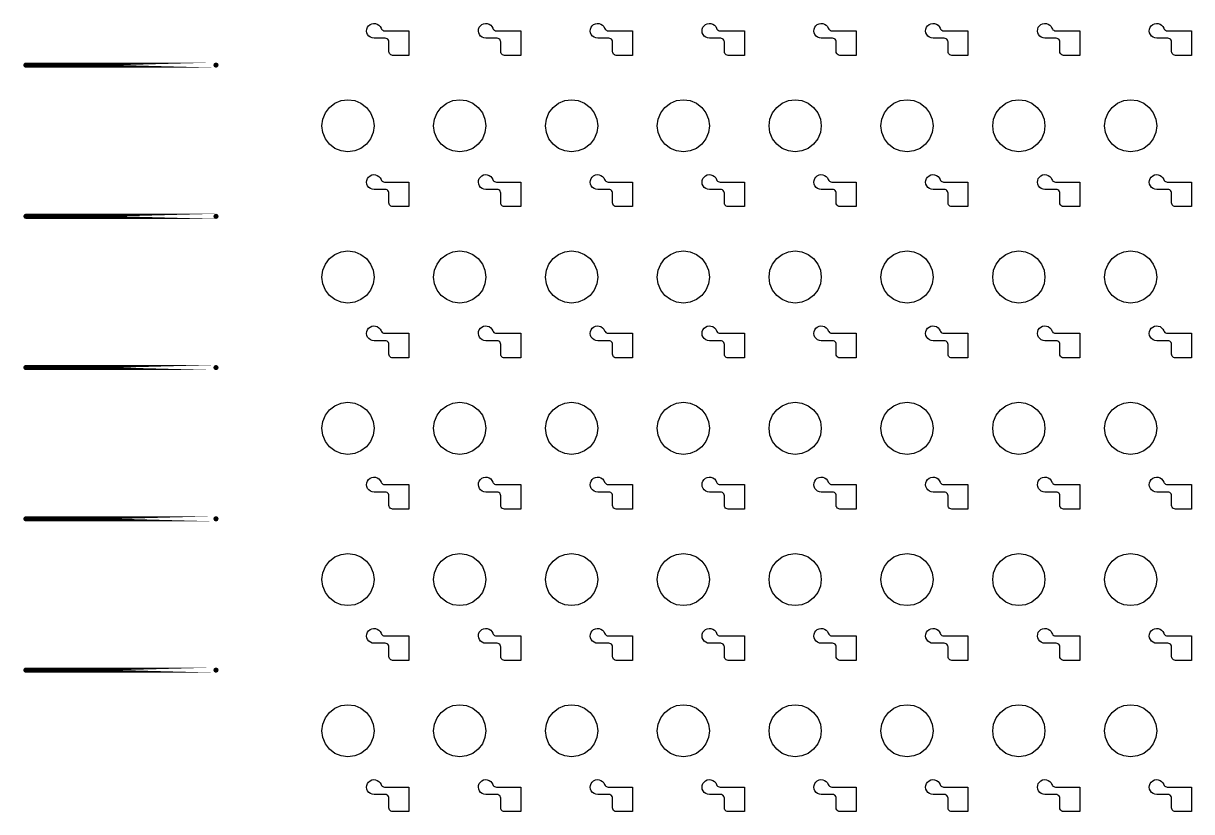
# Model space of a CAD drawing. Extents: x 11 to 212, y 11 to 212.
# Drawn here: x 46.96 to 65.4, y 73.14 to 85.59 of the extents above; entities that cross this region are included whole.
import ezdxf

# ---------------------------------------------------------------- set-up
doc = ezdxf.new("R2010")
doc.units = 0
doc.layers.get('0').update_dxf_attribs({"linetype": 'continuous'})
doc.layers.add('C3', color=7, linetype='continuous')

# ---------------------------------------------------------------- blocks, each defined once
blk = doc.blocks.new('cutlineendpoint')
at = {"const_width": 0.04}
blk.add_lwpolyline([(-0.02, 0, 1), (0.02, 0, 1)], format="xyb", close=True, dxfattribs=at)

msp = doc.modelspace()

# ---------------------------------------------------------------- linework, layer by layer
at = {"layer": 'C3'}
for points in [[(52.788, 85.082), (52.773, 85.084), (52.759, 85.09), (52.747, 85.1), (52.737, 85.112), (52.731, 85.126), (52.729, 85.141), (52.729, 85.294), (52.727, 85.309), (52.722, 85.324), (52.712, 85.336), (52.7, 85.345), (52.686, 85.351), (52.671, 85.353), (52.494, 85.353), (52.464, 85.357), (52.436, 85.368), (52.412, 85.386), (52.393, 85.41), (52.381, 85.438), (52.377, 85.467), (52.38, 85.497), (52.39, 85.526), (52.408, 85.55), (52.431, 85.57), (52.458, 85.583), (52.488, 85.588), (52.518, 85.586), (52.546, 85.576), (52.571, 85.559), (52.591, 85.537), (52.605, 85.51), (52.611, 85.497), (52.621, 85.486), (52.633, 85.478), (52.646, 85.472), (52.66, 85.471), (53.045, 85.471), (53.045, 85.082)], [(54.553, 85.082), (54.538, 85.084), (54.524, 85.09), (54.511, 85.1), (54.502, 85.112), (54.496, 85.126), (54.494, 85.141), (54.494, 85.294), (54.492, 85.309), (54.486, 85.324), (54.477, 85.336), (54.465, 85.345), (54.451, 85.351), (54.435, 85.353), (54.259, 85.353), (54.229, 85.357), (54.201, 85.368), (54.177, 85.386), (54.158, 85.41), (54.146, 85.438), (54.141, 85.467), (54.144, 85.497), (54.155, 85.526), (54.172, 85.55), (54.195, 85.57), (54.223, 85.583), (54.252, 85.588), (54.282, 85.586), (54.311, 85.576), (54.336, 85.559), (54.356, 85.537), (54.37, 85.51), (54.376, 85.497), (54.386, 85.486), (54.397, 85.478), (54.411, 85.472), (54.425, 85.471), (54.809, 85.471), (54.809, 85.082)], [(56.318, 85.082), (56.302, 85.084), (56.288, 85.09), (56.276, 85.1), (56.267, 85.112), (56.261, 85.126), (56.259, 85.141), (56.259, 85.294), (56.257, 85.309), (56.251, 85.324), (56.242, 85.336), (56.229, 85.345), (56.215, 85.351), (56.2, 85.353), (56.024, 85.353), (55.994, 85.357), (55.966, 85.368), (55.941, 85.386), (55.923, 85.41), (55.911, 85.438), (55.906, 85.467), (55.909, 85.497), (55.92, 85.526), (55.937, 85.55), (55.96, 85.57), (55.987, 85.583), (56.017, 85.588), (56.047, 85.586), (56.076, 85.576), (56.101, 85.559), (56.121, 85.537), (56.134, 85.51), (56.141, 85.497), (56.15, 85.486), (56.162, 85.478), (56.176, 85.472), (56.19, 85.471), (56.574, 85.471), (56.574, 85.082)], [(58.082, 85.082), (58.067, 85.084), (58.053, 85.09), (58.041, 85.1), (58.031, 85.112), (58.026, 85.126), (58.024, 85.141), (58.024, 85.294), (58.022, 85.309), (58.016, 85.324), (58.006, 85.336), (57.994, 85.345), (57.98, 85.351), (57.965, 85.353), (57.788, 85.353), (57.758, 85.357), (57.73, 85.368), (57.706, 85.386), (57.687, 85.41), (57.675, 85.438), (57.671, 85.467), (57.674, 85.497), (57.684, 85.526), (57.702, 85.55), (57.725, 85.57), (57.752, 85.583), (57.782, 85.588), (57.812, 85.586), (57.84, 85.576), (57.866, 85.559), (57.886, 85.537), (57.899, 85.51), (57.906, 85.497), (57.915, 85.486), (57.927, 85.478), (57.94, 85.472), (57.955, 85.471), (58.339, 85.471), (58.339, 85.082)], [(59.847, 85.082), (59.832, 85.084), (59.818, 85.09), (59.805, 85.1), (59.796, 85.112), (59.79, 85.126), (59.788, 85.141), (59.788, 85.294), (59.786, 85.309), (59.78, 85.324), (59.771, 85.336), (59.759, 85.345), (59.745, 85.351), (59.729, 85.353), (59.553, 85.353), (59.523, 85.357), (59.495, 85.368), (59.471, 85.386), (59.452, 85.41), (59.44, 85.438), (59.435, 85.467), (59.438, 85.497), (59.449, 85.526), (59.466, 85.55), (59.49, 85.57), (59.517, 85.583), (59.546, 85.588), (59.577, 85.586), (59.605, 85.576), (59.63, 85.559), (59.65, 85.537), (59.664, 85.51), (59.67, 85.497), (59.68, 85.486), (59.692, 85.478), (59.705, 85.472), (59.719, 85.471), (60.104, 85.471), (60.104, 85.082)], [(61.612, 85.082), (61.597, 85.084), (61.582, 85.09), (61.57, 85.1), (61.561, 85.112), (61.555, 85.126), (61.553, 85.141), (61.553, 85.294), (61.551, 85.309), (61.545, 85.324), (61.536, 85.336), (61.524, 85.345), (61.509, 85.351), (61.494, 85.353), (61.318, 85.353), (61.288, 85.357), (61.26, 85.368), (61.236, 85.386), (61.217, 85.41), (61.205, 85.438), (61.2, 85.467), (61.203, 85.497), (61.214, 85.526), (61.231, 85.55), (61.254, 85.57), (61.282, 85.583), (61.311, 85.588), (61.341, 85.586), (61.37, 85.576), (61.395, 85.559), (61.415, 85.537), (61.429, 85.51), (61.435, 85.497), (61.444, 85.486), (61.456, 85.478), (61.47, 85.472), (61.484, 85.471), (61.868, 85.471), (61.868, 85.082)], [(63.376, 85.082), (63.361, 85.084), (63.347, 85.09), (63.335, 85.1), (63.326, 85.112), (63.32, 85.126), (63.318, 85.141), (63.318, 85.294), (63.316, 85.309), (63.31, 85.324), (63.3, 85.336), (63.288, 85.345), (63.274, 85.351), (63.259, 85.353), (63.082, 85.353), (63.052, 85.357), (63.024, 85.368), (63, 85.386), (62.982, 85.41), (62.969, 85.438), (62.965, 85.467), (62.968, 85.497), (62.978, 85.526), (62.996, 85.55), (63.019, 85.57), (63.046, 85.583), (63.076, 85.588), (63.106, 85.586), (63.135, 85.576), (63.16, 85.559), (63.18, 85.537), (63.193, 85.51), (63.2, 85.497), (63.209, 85.486), (63.221, 85.478), (63.234, 85.472), (63.249, 85.471), (63.633, 85.471), (63.633, 85.082)], [(65.141, 85.082), (65.126, 85.084), (65.112, 85.09), (65.1, 85.1), (65.09, 85.112), (65.084, 85.126), (65.082, 85.141), (65.082, 85.294), (65.08, 85.309), (65.074, 85.324), (65.065, 85.336), (65.053, 85.345), (65.039, 85.351), (65.024, 85.353), (64.847, 85.353), (64.817, 85.357), (64.789, 85.368), (64.765, 85.386), (64.746, 85.41), (64.734, 85.438), (64.729, 85.467), (64.733, 85.497), (64.743, 85.526), (64.761, 85.55), (64.784, 85.57), (64.811, 85.583), (64.841, 85.588), (64.871, 85.586), (64.899, 85.576), (64.924, 85.559), (64.944, 85.537), (64.958, 85.51), (64.964, 85.497), (64.974, 85.486), (64.986, 85.478), (64.999, 85.472), (65.013, 85.471), (65.398, 85.471), (65.398, 85.082)], [(52.494, 83.971), (52.48, 83.864), (52.439, 83.765), (52.374, 83.679), (52.288, 83.614), (52.189, 83.573), (52.082, 83.559), (51.976, 83.573), (51.876, 83.614), (51.791, 83.679), (51.726, 83.765), (51.685, 83.864), (51.671, 83.971), (51.685, 84.077), (51.726, 84.176), (51.791, 84.262), (51.876, 84.327), (51.976, 84.368), (52.082, 84.382), (52.189, 84.368), (52.288, 84.327), (52.374, 84.262), (52.439, 84.176), (52.48, 84.077)], [(54.259, 83.971), (54.245, 83.864), (54.204, 83.765), (54.138, 83.679), (54.053, 83.614), (53.954, 83.573), (53.847, 83.559), (53.74, 83.573), (53.641, 83.614), (53.556, 83.679), (53.49, 83.765), (53.449, 83.864), (53.435, 83.971), (53.449, 84.077), (53.49, 84.176), (53.556, 84.262), (53.641, 84.327), (53.74, 84.368), (53.847, 84.382), (53.954, 84.368), (54.053, 84.327), (54.138, 84.262), (54.204, 84.176), (54.245, 84.077)], [(56.024, 83.971), (56.009, 83.864), (55.968, 83.765), (55.903, 83.679), (55.818, 83.614), (55.718, 83.573), (55.612, 83.559), (55.505, 83.573), (55.406, 83.614), (55.321, 83.679), (55.255, 83.765), (55.214, 83.864), (55.2, 83.971), (55.214, 84.077), (55.255, 84.176), (55.321, 84.262), (55.406, 84.327), (55.505, 84.368), (55.612, 84.382), (55.718, 84.368), (55.818, 84.327), (55.903, 84.262), (55.968, 84.176), (56.009, 84.077)], [(57.788, 83.971), (57.774, 83.864), (57.733, 83.765), (57.668, 83.679), (57.582, 83.614), (57.483, 83.573), (57.376, 83.559), (57.27, 83.573), (57.171, 83.614), (57.085, 83.679), (57.02, 83.765), (56.979, 83.864), (56.965, 83.971), (56.979, 84.077), (57.02, 84.176), (57.085, 84.262), (57.171, 84.327), (57.27, 84.368), (57.376, 84.382), (57.483, 84.368), (57.582, 84.327), (57.668, 84.262), (57.733, 84.176), (57.774, 84.077)], [(59.553, 83.971), (59.539, 83.864), (59.498, 83.765), (59.432, 83.679), (59.347, 83.614), (59.248, 83.573), (59.141, 83.559), (59.035, 83.573), (58.935, 83.614), (58.85, 83.679), (58.785, 83.765), (58.743, 83.864), (58.729, 83.971), (58.743, 84.077), (58.785, 84.176), (58.85, 84.262), (58.935, 84.327), (59.035, 84.368), (59.141, 84.382), (59.248, 84.368), (59.347, 84.327), (59.432, 84.262), (59.498, 84.176), (59.539, 84.077)], [(61.318, 83.971), (61.304, 83.864), (61.262, 83.765), (61.197, 83.679), (61.112, 83.614), (61.012, 83.573), (60.906, 83.559), (60.799, 83.573), (60.7, 83.614), (60.615, 83.679), (60.549, 83.765), (60.508, 83.864), (60.494, 83.971), (60.508, 84.077), (60.549, 84.176), (60.615, 84.262), (60.7, 84.327), (60.799, 84.368), (60.906, 84.382), (61.012, 84.368), (61.112, 84.327), (61.197, 84.262), (61.262, 84.176), (61.304, 84.077)], [(63.082, 83.971), (63.068, 83.864), (63.027, 83.765), (62.962, 83.679), (62.876, 83.614), (62.777, 83.573), (62.671, 83.559), (62.564, 83.573), (62.465, 83.614), (62.379, 83.679), (62.314, 83.765), (62.273, 83.864), (62.259, 83.971), (62.273, 84.077), (62.314, 84.176), (62.379, 84.262), (62.465, 84.327), (62.564, 84.368), (62.671, 84.382), (62.777, 84.368), (62.876, 84.327), (62.962, 84.262), (63.027, 84.176), (63.068, 84.077)], [(64.847, 83.971), (64.833, 83.864), (64.792, 83.765), (64.726, 83.679), (64.641, 83.614), (64.542, 83.573), (64.435, 83.559), (64.329, 83.573), (64.229, 83.614), (64.144, 83.679), (64.079, 83.765), (64.038, 83.864), (64.024, 83.971), (64.038, 84.077), (64.079, 84.176), (64.144, 84.262), (64.229, 84.327), (64.329, 84.368), (64.435, 84.382), (64.542, 84.368), (64.641, 84.327), (64.726, 84.262), (64.792, 84.176), (64.833, 84.077)], [(52.788, 82.694), (52.773, 82.696), (52.759, 82.702), (52.747, 82.711), (52.737, 82.724), (52.731, 82.738), (52.729, 82.753), (52.729, 82.906), (52.727, 82.921), (52.722, 82.935), (52.712, 82.947), (52.7, 82.957), (52.686, 82.963), (52.671, 82.965), (52.494, 82.965), (52.464, 82.969), (52.436, 82.98), (52.412, 82.998), (52.393, 83.022), (52.381, 83.049), (52.377, 83.079), (52.38, 83.109), (52.39, 83.137), (52.408, 83.162), (52.431, 83.181), (52.458, 83.194), (52.488, 83.2), (52.518, 83.198), (52.546, 83.188), (52.571, 83.171), (52.591, 83.148), (52.605, 83.122), (52.611, 83.109), (52.621, 83.098), (52.633, 83.089), (52.646, 83.084), (52.66, 83.082), (53.045, 83.082), (53.045, 82.694)], [(54.553, 82.694), (54.538, 82.696), (54.524, 82.702), (54.511, 82.711), (54.502, 82.724), (54.496, 82.738), (54.494, 82.753), (54.494, 82.906), (54.492, 82.921), (54.486, 82.935), (54.477, 82.947), (54.465, 82.957), (54.451, 82.963), (54.435, 82.965), (54.259, 82.965), (54.229, 82.969), (54.201, 82.98), (54.177, 82.998), (54.158, 83.022), (54.146, 83.049), (54.141, 83.079), (54.144, 83.109), (54.155, 83.137), (54.172, 83.162), (54.195, 83.181), (54.223, 83.194), (54.252, 83.2), (54.282, 83.198), (54.311, 83.188), (54.336, 83.171), (54.356, 83.148), (54.37, 83.122), (54.376, 83.109), (54.386, 83.098), (54.397, 83.089), (54.411, 83.084), (54.425, 83.082), (54.809, 83.082), (54.809, 82.694)], [(56.318, 82.694), (56.302, 82.696), (56.288, 82.702), (56.276, 82.711), (56.267, 82.724), (56.261, 82.738), (56.259, 82.753), (56.259, 82.906), (56.257, 82.921), (56.251, 82.935), (56.242, 82.947), (56.229, 82.957), (56.215, 82.963), (56.2, 82.965), (56.024, 82.965), (55.994, 82.969), (55.966, 82.98), (55.941, 82.998), (55.923, 83.022), (55.911, 83.049), (55.906, 83.079), (55.909, 83.109), (55.92, 83.137), (55.937, 83.162), (55.96, 83.181), (55.987, 83.194), (56.017, 83.2), (56.047, 83.198), (56.076, 83.188), (56.101, 83.171), (56.121, 83.148), (56.134, 83.122), (56.141, 83.109), (56.15, 83.098), (56.162, 83.089), (56.176, 83.084), (56.19, 83.082), (56.574, 83.082), (56.574, 82.694)], [(58.082, 82.694), (58.067, 82.696), (58.053, 82.702), (58.041, 82.711), (58.031, 82.724), (58.026, 82.738), (58.024, 82.753), (58.024, 82.906), (58.022, 82.921), (58.016, 82.935), (58.006, 82.947), (57.994, 82.957), (57.98, 82.963), (57.965, 82.965), (57.788, 82.965), (57.758, 82.969), (57.73, 82.98), (57.706, 82.998), (57.687, 83.022), (57.675, 83.049), (57.671, 83.079), (57.674, 83.109), (57.684, 83.137), (57.702, 83.162), (57.725, 83.181), (57.752, 83.194), (57.782, 83.2), (57.812, 83.198), (57.84, 83.188), (57.866, 83.171), (57.886, 83.148), (57.899, 83.122), (57.906, 83.109), (57.915, 83.098), (57.927, 83.089), (57.94, 83.084), (57.955, 83.082), (58.339, 83.082), (58.339, 82.694)], [(59.847, 82.694), (59.832, 82.696), (59.818, 82.702), (59.805, 82.711), (59.796, 82.724), (59.79, 82.738), (59.788, 82.753), (59.788, 82.906), (59.786, 82.921), (59.78, 82.935), (59.771, 82.947), (59.759, 82.957), (59.745, 82.963), (59.729, 82.965), (59.553, 82.965), (59.523, 82.969), (59.495, 82.98), (59.471, 82.998), (59.452, 83.022), (59.44, 83.049), (59.435, 83.079), (59.438, 83.109), (59.449, 83.137), (59.466, 83.162), (59.49, 83.181), (59.517, 83.194), (59.546, 83.2), (59.577, 83.198), (59.605, 83.188), (59.63, 83.171), (59.65, 83.148), (59.664, 83.122), (59.67, 83.109), (59.68, 83.098), (59.692, 83.089), (59.705, 83.084), (59.719, 83.082), (60.104, 83.082), (60.104, 82.694)], [(61.612, 82.694), (61.597, 82.696), (61.582, 82.702), (61.57, 82.711), (61.561, 82.724), (61.555, 82.738), (61.553, 82.753), (61.553, 82.906), (61.551, 82.921), (61.545, 82.935), (61.536, 82.947), (61.524, 82.957), (61.509, 82.963), (61.494, 82.965), (61.318, 82.965), (61.288, 82.969), (61.26, 82.98), (61.236, 82.998), (61.217, 83.022), (61.205, 83.049), (61.2, 83.079), (61.203, 83.109), (61.214, 83.137), (61.231, 83.162), (61.254, 83.181), (61.282, 83.194), (61.311, 83.2), (61.341, 83.198), (61.37, 83.188), (61.395, 83.171), (61.415, 83.148), (61.429, 83.122), (61.435, 83.109), (61.444, 83.098), (61.456, 83.089), (61.47, 83.084), (61.484, 83.082), (61.868, 83.082), (61.868, 82.694)], [(63.376, 82.694), (63.361, 82.696), (63.347, 82.702), (63.335, 82.711), (63.326, 82.724), (63.32, 82.738), (63.318, 82.753), (63.318, 82.906), (63.316, 82.921), (63.31, 82.935), (63.3, 82.947), (63.288, 82.957), (63.274, 82.963), (63.259, 82.965), (63.082, 82.965), (63.052, 82.969), (63.024, 82.98), (63, 82.998), (62.982, 83.022), (62.969, 83.049), (62.965, 83.079), (62.968, 83.109), (62.978, 83.137), (62.996, 83.162), (63.019, 83.181), (63.046, 83.194), (63.076, 83.2), (63.106, 83.198), (63.135, 83.188), (63.16, 83.171), (63.18, 83.148), (63.193, 83.122), (63.2, 83.109), (63.209, 83.098), (63.221, 83.089), (63.234, 83.084), (63.249, 83.082), (63.633, 83.082), (63.633, 82.694)], [(65.141, 82.694), (65.126, 82.696), (65.112, 82.702), (65.1, 82.711), (65.09, 82.724), (65.084, 82.738), (65.082, 82.753), (65.082, 82.906), (65.08, 82.921), (65.074, 82.935), (65.065, 82.947), (65.053, 82.957), (65.039, 82.963), (65.024, 82.965), (64.847, 82.965), (64.817, 82.969), (64.789, 82.98), (64.765, 82.998), (64.746, 83.022), (64.734, 83.049), (64.729, 83.079), (64.733, 83.109), (64.743, 83.137), (64.761, 83.162), (64.784, 83.181), (64.811, 83.194), (64.841, 83.2), (64.871, 83.198), (64.899, 83.188), (64.924, 83.171), (64.944, 83.148), (64.958, 83.122), (64.964, 83.109), (64.974, 83.098), (64.986, 83.089), (64.999, 83.084), (65.013, 83.082), (65.398, 83.082), (65.398, 82.694)], [(52.494, 81.582), (52.48, 81.476), (52.439, 81.376), (52.374, 81.291), (52.288, 81.226), (52.189, 81.185), (52.082, 81.171), (51.976, 81.185), (51.876, 81.226), (51.791, 81.291), (51.726, 81.376), (51.685, 81.476), (51.671, 81.582), (51.685, 81.689), (51.726, 81.788), (51.791, 81.874), (51.876, 81.939), (51.976, 81.98), (52.082, 81.994), (52.189, 81.98), (52.288, 81.939), (52.374, 81.874), (52.439, 81.788), (52.48, 81.689)], [(54.259, 81.582), (54.245, 81.476), (54.204, 81.376), (54.138, 81.291), (54.053, 81.226), (53.954, 81.185), (53.847, 81.171), (53.74, 81.185), (53.641, 81.226), (53.556, 81.291), (53.49, 81.376), (53.449, 81.476), (53.435, 81.582), (53.449, 81.689), (53.49, 81.788), (53.556, 81.874), (53.641, 81.939), (53.74, 81.98), (53.847, 81.994), (53.954, 81.98), (54.053, 81.939), (54.138, 81.874), (54.204, 81.788), (54.245, 81.689)], [(56.024, 81.582), (56.009, 81.476), (55.968, 81.376), (55.903, 81.291), (55.818, 81.226), (55.718, 81.185), (55.612, 81.171), (55.505, 81.185), (55.406, 81.226), (55.321, 81.291), (55.255, 81.376), (55.214, 81.476), (55.2, 81.582), (55.214, 81.689), (55.255, 81.788), (55.321, 81.874), (55.406, 81.939), (55.505, 81.98), (55.612, 81.994), (55.718, 81.98), (55.818, 81.939), (55.903, 81.874), (55.968, 81.788), (56.009, 81.689)], [(57.788, 81.582), (57.774, 81.476), (57.733, 81.376), (57.668, 81.291), (57.582, 81.226), (57.483, 81.185), (57.376, 81.171), (57.27, 81.185), (57.171, 81.226), (57.085, 81.291), (57.02, 81.376), (56.979, 81.476), (56.965, 81.582), (56.979, 81.689), (57.02, 81.788), (57.085, 81.874), (57.171, 81.939), (57.27, 81.98), (57.376, 81.994), (57.483, 81.98), (57.582, 81.939), (57.668, 81.874), (57.733, 81.788), (57.774, 81.689)], [(59.553, 81.582), (59.539, 81.476), (59.498, 81.376), (59.432, 81.291), (59.347, 81.226), (59.248, 81.185), (59.141, 81.171), (59.035, 81.185), (58.935, 81.226), (58.85, 81.291), (58.785, 81.376), (58.743, 81.476), (58.729, 81.582), (58.743, 81.689), (58.785, 81.788), (58.85, 81.874), (58.935, 81.939), (59.035, 81.98), (59.141, 81.994), (59.248, 81.98), (59.347, 81.939), (59.432, 81.874), (59.498, 81.788), (59.539, 81.689)], [(61.318, 81.582), (61.304, 81.476), (61.262, 81.376), (61.197, 81.291), (61.112, 81.226), (61.012, 81.185), (60.906, 81.171), (60.799, 81.185), (60.7, 81.226), (60.615, 81.291), (60.549, 81.376), (60.508, 81.476), (60.494, 81.582), (60.508, 81.689), (60.549, 81.788), (60.615, 81.874), (60.7, 81.939), (60.799, 81.98), (60.906, 81.994), (61.012, 81.98), (61.112, 81.939), (61.197, 81.874), (61.262, 81.788), (61.304, 81.689)], [(63.082, 81.582), (63.068, 81.476), (63.027, 81.376), (62.962, 81.291), (62.876, 81.226), (62.777, 81.185), (62.671, 81.171), (62.564, 81.185), (62.465, 81.226), (62.379, 81.291), (62.314, 81.376), (62.273, 81.476), (62.259, 81.582), (62.273, 81.689), (62.314, 81.788), (62.379, 81.874), (62.465, 81.939), (62.564, 81.98), (62.671, 81.994), (62.777, 81.98), (62.876, 81.939), (62.962, 81.874), (63.027, 81.788), (63.068, 81.689)], [(64.847, 81.582), (64.833, 81.476), (64.792, 81.376), (64.726, 81.291), (64.641, 81.226), (64.542, 81.185), (64.435, 81.171), (64.329, 81.185), (64.229, 81.226), (64.144, 81.291), (64.079, 81.376), (64.038, 81.476), (64.024, 81.582), (64.038, 81.689), (64.079, 81.788), (64.144, 81.874), (64.229, 81.939), (64.329, 81.98), (64.435, 81.994), (64.542, 81.98), (64.641, 81.939), (64.726, 81.874), (64.792, 81.788), (64.833, 81.689)], [(52.788, 80.306), (52.773, 80.308), (52.759, 80.314), (52.747, 80.323), (52.737, 80.335), (52.731, 80.349), (52.729, 80.365), (52.729, 80.518), (52.727, 80.533), (52.722, 80.547), (52.712, 80.559), (52.7, 80.569), (52.686, 80.574), (52.671, 80.576), (52.494, 80.576), (52.464, 80.58), (52.436, 80.592), (52.412, 80.61), (52.393, 80.633), (52.381, 80.661), (52.377, 80.691), (52.38, 80.721), (52.39, 80.749), (52.408, 80.774), (52.431, 80.793), (52.458, 80.806), (52.488, 80.812), (52.518, 80.809), (52.546, 80.8), (52.571, 80.783), (52.591, 80.76), (52.605, 80.733), (52.611, 80.72), (52.621, 80.709), (52.633, 80.701), (52.646, 80.696), (52.66, 80.694), (53.045, 80.694), (53.045, 80.306)], [(54.553, 80.306), (54.538, 80.308), (54.524, 80.314), (54.511, 80.323), (54.502, 80.335), (54.496, 80.349), (54.494, 80.365), (54.494, 80.518), (54.492, 80.533), (54.486, 80.547), (54.477, 80.559), (54.465, 80.569), (54.451, 80.574), (54.435, 80.576), (54.259, 80.576), (54.229, 80.58), (54.201, 80.592), (54.177, 80.61), (54.158, 80.633), (54.146, 80.661), (54.141, 80.691), (54.144, 80.721), (54.155, 80.749), (54.172, 80.774), (54.195, 80.793), (54.223, 80.806), (54.252, 80.812), (54.282, 80.809), (54.311, 80.8), (54.336, 80.783), (54.356, 80.76), (54.37, 80.733), (54.376, 80.72), (54.386, 80.709), (54.397, 80.701), (54.411, 80.696), (54.425, 80.694), (54.809, 80.694), (54.809, 80.306)], [(56.318, 80.306), (56.302, 80.308), (56.288, 80.314), (56.276, 80.323), (56.267, 80.335), (56.261, 80.349), (56.259, 80.365), (56.259, 80.518), (56.257, 80.533), (56.251, 80.547), (56.242, 80.559), (56.229, 80.569), (56.215, 80.574), (56.2, 80.576), (56.024, 80.576), (55.994, 80.58), (55.966, 80.592), (55.941, 80.61), (55.923, 80.633), (55.911, 80.661), (55.906, 80.691), (55.909, 80.721), (55.92, 80.749), (55.937, 80.774), (55.96, 80.793), (55.987, 80.806), (56.017, 80.812), (56.047, 80.809), (56.076, 80.8), (56.101, 80.783), (56.121, 80.76), (56.134, 80.733), (56.141, 80.72), (56.15, 80.709), (56.162, 80.701), (56.176, 80.696), (56.19, 80.694), (56.574, 80.694), (56.574, 80.306)], [(58.082, 80.306), (58.067, 80.308), (58.053, 80.314), (58.041, 80.323), (58.031, 80.335), (58.026, 80.349), (58.024, 80.365), (58.024, 80.518), (58.022, 80.533), (58.016, 80.547), (58.006, 80.559), (57.994, 80.569), (57.98, 80.574), (57.965, 80.576), (57.788, 80.576), (57.758, 80.58), (57.73, 80.592), (57.706, 80.61), (57.687, 80.633), (57.675, 80.661), (57.671, 80.691), (57.674, 80.721), (57.684, 80.749), (57.702, 80.774), (57.725, 80.793), (57.752, 80.806), (57.782, 80.812), (57.812, 80.809), (57.84, 80.8), (57.866, 80.783), (57.886, 80.76), (57.899, 80.733), (57.906, 80.72), (57.915, 80.709), (57.927, 80.701), (57.94, 80.696), (57.955, 80.694), (58.339, 80.694), (58.339, 80.306)], [(59.847, 80.306), (59.832, 80.308), (59.818, 80.314), (59.805, 80.323), (59.796, 80.335), (59.79, 80.349), (59.788, 80.365), (59.788, 80.518), (59.786, 80.533), (59.78, 80.547), (59.771, 80.559), (59.759, 80.569), (59.745, 80.574), (59.729, 80.576), (59.553, 80.576), (59.523, 80.58), (59.495, 80.592), (59.471, 80.61), (59.452, 80.633), (59.44, 80.661), (59.435, 80.691), (59.438, 80.721), (59.449, 80.749), (59.466, 80.774), (59.49, 80.793), (59.517, 80.806), (59.546, 80.812), (59.577, 80.809), (59.605, 80.8), (59.63, 80.783), (59.65, 80.76), (59.664, 80.733), (59.67, 80.72), (59.68, 80.709), (59.692, 80.701), (59.705, 80.696), (59.719, 80.694), (60.104, 80.694), (60.104, 80.306)], [(61.612, 80.306), (61.597, 80.308), (61.582, 80.314), (61.57, 80.323), (61.561, 80.335), (61.555, 80.349), (61.553, 80.365), (61.553, 80.518), (61.551, 80.533), (61.545, 80.547), (61.536, 80.559), (61.524, 80.569), (61.509, 80.574), (61.494, 80.576), (61.318, 80.576), (61.288, 80.58), (61.26, 80.592), (61.236, 80.61), (61.217, 80.633), (61.205, 80.661), (61.2, 80.691), (61.203, 80.721), (61.214, 80.749), (61.231, 80.774), (61.254, 80.793), (61.282, 80.806), (61.311, 80.812), (61.341, 80.809), (61.37, 80.8), (61.395, 80.783), (61.415, 80.76), (61.429, 80.733), (61.435, 80.72), (61.444, 80.709), (61.456, 80.701), (61.47, 80.696), (61.484, 80.694), (61.868, 80.694), (61.868, 80.306)], [(63.376, 80.306), (63.361, 80.308), (63.347, 80.314), (63.335, 80.323), (63.326, 80.335), (63.32, 80.349), (63.318, 80.365), (63.318, 80.518), (63.316, 80.533), (63.31, 80.547), (63.3, 80.559), (63.288, 80.569), (63.274, 80.574), (63.259, 80.576), (63.082, 80.576), (63.052, 80.58), (63.024, 80.592), (63, 80.61), (62.982, 80.633), (62.969, 80.661), (62.965, 80.691), (62.968, 80.721), (62.978, 80.749), (62.996, 80.774), (63.019, 80.793), (63.046, 80.806), (63.076, 80.812), (63.106, 80.809), (63.135, 80.8), (63.16, 80.783), (63.18, 80.76), (63.193, 80.733), (63.2, 80.72), (63.209, 80.709), (63.221, 80.701), (63.234, 80.696), (63.249, 80.694), (63.633, 80.694), (63.633, 80.306)], [(65.141, 80.306), (65.126, 80.308), (65.112, 80.314), (65.1, 80.323), (65.09, 80.335), (65.084, 80.349), (65.082, 80.365), (65.082, 80.518), (65.08, 80.533), (65.074, 80.547), (65.065, 80.559), (65.053, 80.569), (65.039, 80.574), (65.024, 80.576), (64.847, 80.576), (64.817, 80.58), (64.789, 80.592), (64.765, 80.61), (64.746, 80.633), (64.734, 80.661), (64.729, 80.691), (64.733, 80.721), (64.743, 80.749), (64.761, 80.774), (64.784, 80.793), (64.811, 80.806), (64.841, 80.812), (64.871, 80.809), (64.899, 80.8), (64.924, 80.783), (64.944, 80.76), (64.958, 80.733), (64.964, 80.72), (64.974, 80.709), (64.986, 80.701), (64.999, 80.696), (65.013, 80.694), (65.398, 80.694), (65.398, 80.306)], [(52.494, 79.194), (52.48, 79.088), (52.439, 78.988), (52.374, 78.903), (52.288, 78.838), (52.189, 78.796), (52.082, 78.782), (51.976, 78.796), (51.876, 78.838), (51.791, 78.903), (51.726, 78.988), (51.685, 79.088), (51.671, 79.194), (51.685, 79.301), (51.726, 79.4), (51.791, 79.485), (51.876, 79.551), (51.976, 79.592), (52.082, 79.606), (52.189, 79.592), (52.288, 79.551), (52.374, 79.485), (52.439, 79.4), (52.48, 79.301)], [(54.259, 79.194), (54.245, 79.088), (54.204, 78.988), (54.138, 78.903), (54.053, 78.838), (53.954, 78.796), (53.847, 78.782), (53.74, 78.796), (53.641, 78.838), (53.556, 78.903), (53.49, 78.988), (53.449, 79.088), (53.435, 79.194), (53.449, 79.301), (53.49, 79.4), (53.556, 79.485), (53.641, 79.551), (53.74, 79.592), (53.847, 79.606), (53.954, 79.592), (54.053, 79.551), (54.138, 79.485), (54.204, 79.4), (54.245, 79.301)], [(56.024, 79.194), (56.009, 79.088), (55.968, 78.988), (55.903, 78.903), (55.818, 78.838), (55.718, 78.796), (55.612, 78.782), (55.505, 78.796), (55.406, 78.838), (55.321, 78.903), (55.255, 78.988), (55.214, 79.088), (55.2, 79.194), (55.214, 79.301), (55.255, 79.4), (55.321, 79.485), (55.406, 79.551), (55.505, 79.592), (55.612, 79.606), (55.718, 79.592), (55.818, 79.551), (55.903, 79.485), (55.968, 79.4), (56.009, 79.301)], [(57.788, 79.194), (57.774, 79.088), (57.733, 78.988), (57.668, 78.903), (57.582, 78.838), (57.483, 78.796), (57.376, 78.782), (57.27, 78.796), (57.171, 78.838), (57.085, 78.903), (57.02, 78.988), (56.979, 79.088), (56.965, 79.194), (56.979, 79.301), (57.02, 79.4), (57.085, 79.485), (57.171, 79.551), (57.27, 79.592), (57.376, 79.606), (57.483, 79.592), (57.582, 79.551), (57.668, 79.485), (57.733, 79.4), (57.774, 79.301)], [(59.553, 79.194), (59.539, 79.088), (59.498, 78.988), (59.432, 78.903), (59.347, 78.838), (59.248, 78.796), (59.141, 78.782), (59.035, 78.796), (58.935, 78.838), (58.85, 78.903), (58.785, 78.988), (58.743, 79.088), (58.729, 79.194), (58.743, 79.301), (58.785, 79.4), (58.85, 79.485), (58.935, 79.551), (59.035, 79.592), (59.141, 79.606), (59.248, 79.592), (59.347, 79.551), (59.432, 79.485), (59.498, 79.4), (59.539, 79.301)], [(61.318, 79.194), (61.304, 79.088), (61.262, 78.988), (61.197, 78.903), (61.112, 78.838), (61.012, 78.796), (60.906, 78.782), (60.799, 78.796), (60.7, 78.838), (60.615, 78.903), (60.549, 78.988), (60.508, 79.088), (60.494, 79.194), (60.508, 79.301), (60.549, 79.4), (60.615, 79.485), (60.7, 79.551), (60.799, 79.592), (60.906, 79.606), (61.012, 79.592), (61.112, 79.551), (61.197, 79.485), (61.262, 79.4), (61.304, 79.301)], [(63.082, 79.194), (63.068, 79.088), (63.027, 78.988), (62.962, 78.903), (62.876, 78.838), (62.777, 78.796), (62.671, 78.782), (62.564, 78.796), (62.465, 78.838), (62.379, 78.903), (62.314, 78.988), (62.273, 79.088), (62.259, 79.194), (62.273, 79.301), (62.314, 79.4), (62.379, 79.485), (62.465, 79.551), (62.564, 79.592), (62.671, 79.606), (62.777, 79.592), (62.876, 79.551), (62.962, 79.485), (63.027, 79.4), (63.068, 79.301)], [(64.847, 79.194), (64.833, 79.088), (64.792, 78.988), (64.726, 78.903), (64.641, 78.838), (64.542, 78.796), (64.435, 78.782), (64.329, 78.796), (64.229, 78.838), (64.144, 78.903), (64.079, 78.988), (64.038, 79.088), (64.024, 79.194), (64.038, 79.301), (64.079, 79.4), (64.144, 79.485), (64.229, 79.551), (64.329, 79.592), (64.435, 79.606), (64.542, 79.592), (64.641, 79.551), (64.726, 79.485), (64.792, 79.4), (64.833, 79.301)], [(52.788, 77.918), (52.773, 77.92), (52.759, 77.926), (52.747, 77.935), (52.737, 77.947), (52.731, 77.961), (52.729, 77.976), (52.729, 78.129), (52.727, 78.145), (52.722, 78.159), (52.712, 78.171), (52.7, 78.18), (52.686, 78.186), (52.671, 78.188), (52.494, 78.188), (52.464, 78.192), (52.436, 78.203), (52.412, 78.222), (52.393, 78.245), (52.381, 78.273), (52.377, 78.303), (52.38, 78.333), (52.39, 78.361), (52.408, 78.386), (52.431, 78.405), (52.458, 78.418), (52.488, 78.423), (52.518, 78.421), (52.546, 78.411), (52.571, 78.395), (52.591, 78.372), (52.605, 78.345), (52.611, 78.332), (52.621, 78.321), (52.633, 78.313), (52.646, 78.308), (52.66, 78.306), (53.045, 78.306), (53.045, 77.918)], [(54.553, 77.918), (54.538, 77.92), (54.524, 77.926), (54.511, 77.935), (54.502, 77.947), (54.496, 77.961), (54.494, 77.976), (54.494, 78.129), (54.492, 78.145), (54.486, 78.159), (54.477, 78.171), (54.465, 78.18), (54.451, 78.186), (54.435, 78.188), (54.259, 78.188), (54.229, 78.192), (54.201, 78.203), (54.177, 78.222), (54.158, 78.245), (54.146, 78.273), (54.141, 78.303), (54.144, 78.333), (54.155, 78.361), (54.172, 78.386), (54.195, 78.405), (54.223, 78.418), (54.252, 78.423), (54.282, 78.421), (54.311, 78.411), (54.336, 78.395), (54.356, 78.372), (54.37, 78.345), (54.376, 78.332), (54.386, 78.321), (54.397, 78.313), (54.411, 78.308), (54.425, 78.306), (54.809, 78.306), (54.809, 77.918)], [(56.318, 77.918), (56.302, 77.92), (56.288, 77.926), (56.276, 77.935), (56.267, 77.947), (56.261, 77.961), (56.259, 77.976), (56.259, 78.129), (56.257, 78.145), (56.251, 78.159), (56.242, 78.171), (56.229, 78.18), (56.215, 78.186), (56.2, 78.188), (56.024, 78.188), (55.994, 78.192), (55.966, 78.203), (55.941, 78.222), (55.923, 78.245), (55.911, 78.273), (55.906, 78.303), (55.909, 78.333), (55.92, 78.361), (55.937, 78.386), (55.96, 78.405), (55.987, 78.418), (56.017, 78.423), (56.047, 78.421), (56.076, 78.411), (56.101, 78.395), (56.121, 78.372), (56.134, 78.345), (56.141, 78.332), (56.15, 78.321), (56.162, 78.313), (56.176, 78.308), (56.19, 78.306), (56.574, 78.306), (56.574, 77.918)], [(58.082, 77.918), (58.067, 77.92), (58.053, 77.926), (58.041, 77.935), (58.031, 77.947), (58.026, 77.961), (58.024, 77.976), (58.024, 78.129), (58.022, 78.145), (58.016, 78.159), (58.006, 78.171), (57.994, 78.18), (57.98, 78.186), (57.965, 78.188), (57.788, 78.188), (57.758, 78.192), (57.73, 78.203), (57.706, 78.222), (57.687, 78.245), (57.675, 78.273), (57.671, 78.303), (57.674, 78.333), (57.684, 78.361), (57.702, 78.386), (57.725, 78.405), (57.752, 78.418), (57.782, 78.423), (57.812, 78.421), (57.84, 78.411), (57.866, 78.395), (57.886, 78.372), (57.899, 78.345), (57.906, 78.332), (57.915, 78.321), (57.927, 78.313), (57.94, 78.308), (57.955, 78.306), (58.339, 78.306), (58.339, 77.918)], [(59.847, 77.918), (59.832, 77.92), (59.818, 77.926), (59.805, 77.935), (59.796, 77.947), (59.79, 77.961), (59.788, 77.976), (59.788, 78.129), (59.786, 78.145), (59.78, 78.159), (59.771, 78.171), (59.759, 78.18), (59.745, 78.186), (59.729, 78.188), (59.553, 78.188), (59.523, 78.192), (59.495, 78.203), (59.471, 78.222), (59.452, 78.245), (59.44, 78.273), (59.435, 78.303), (59.438, 78.333), (59.449, 78.361), (59.466, 78.386), (59.49, 78.405), (59.517, 78.418), (59.546, 78.423), (59.577, 78.421), (59.605, 78.411), (59.63, 78.395), (59.65, 78.372), (59.664, 78.345), (59.67, 78.332), (59.68, 78.321), (59.692, 78.313), (59.705, 78.308), (59.719, 78.306), (60.104, 78.306), (60.104, 77.918)], [(61.612, 77.918), (61.597, 77.92), (61.582, 77.926), (61.57, 77.935), (61.561, 77.947), (61.555, 77.961), (61.553, 77.976), (61.553, 78.129), (61.551, 78.145), (61.545, 78.159), (61.536, 78.171), (61.524, 78.18), (61.509, 78.186), (61.494, 78.188), (61.318, 78.188), (61.288, 78.192), (61.26, 78.203), (61.236, 78.222), (61.217, 78.245), (61.205, 78.273), (61.2, 78.303), (61.203, 78.333), (61.214, 78.361), (61.231, 78.386), (61.254, 78.405), (61.282, 78.418), (61.311, 78.423), (61.341, 78.421), (61.37, 78.411), (61.395, 78.395), (61.415, 78.372), (61.429, 78.345), (61.435, 78.332), (61.444, 78.321), (61.456, 78.313), (61.47, 78.308), (61.484, 78.306), (61.868, 78.306), (61.868, 77.918)], [(63.376, 77.918), (63.361, 77.92), (63.347, 77.926), (63.335, 77.935), (63.326, 77.947), (63.32, 77.961), (63.318, 77.976), (63.318, 78.129), (63.316, 78.145), (63.31, 78.159), (63.3, 78.171), (63.288, 78.18), (63.274, 78.186), (63.259, 78.188), (63.082, 78.188), (63.052, 78.192), (63.024, 78.203), (63, 78.222), (62.982, 78.245), (62.969, 78.273), (62.965, 78.303), (62.968, 78.333), (62.978, 78.361), (62.996, 78.386), (63.019, 78.405), (63.046, 78.418), (63.076, 78.423), (63.106, 78.421), (63.135, 78.411), (63.16, 78.395), (63.18, 78.372), (63.193, 78.345), (63.2, 78.332), (63.209, 78.321), (63.221, 78.313), (63.234, 78.308), (63.249, 78.306), (63.633, 78.306), (63.633, 77.918)], [(65.141, 77.918), (65.126, 77.92), (65.112, 77.926), (65.1, 77.935), (65.09, 77.947), (65.084, 77.961), (65.082, 77.976), (65.082, 78.129), (65.08, 78.145), (65.074, 78.159), (65.065, 78.171), (65.053, 78.18), (65.039, 78.186), (65.024, 78.188), (64.847, 78.188), (64.817, 78.192), (64.789, 78.203), (64.765, 78.222), (64.746, 78.245), (64.734, 78.273), (64.729, 78.303), (64.733, 78.333), (64.743, 78.361), (64.761, 78.386), (64.784, 78.405), (64.811, 78.418), (64.841, 78.423), (64.871, 78.421), (64.899, 78.411), (64.924, 78.395), (64.944, 78.372), (64.958, 78.345), (64.964, 78.332), (64.974, 78.321), (64.986, 78.313), (64.999, 78.308), (65.013, 78.306), (65.398, 78.306), (65.398, 77.918)], [(52.494, 76.806), (52.48, 76.699), (52.439, 76.6), (52.374, 76.515), (52.288, 76.449), (52.189, 76.408), (52.082, 76.394), (51.976, 76.408), (51.876, 76.449), (51.791, 76.515), (51.726, 76.6), (51.685, 76.699), (51.671, 76.806), (51.685, 76.912), (51.726, 77.012), (51.791, 77.097), (51.876, 77.162), (51.976, 77.204), (52.082, 77.218), (52.189, 77.204), (52.288, 77.162), (52.374, 77.097), (52.439, 77.012), (52.48, 76.912)], [(54.259, 76.806), (54.245, 76.699), (54.204, 76.6), (54.138, 76.515), (54.053, 76.449), (53.954, 76.408), (53.847, 76.394), (53.74, 76.408), (53.641, 76.449), (53.556, 76.515), (53.49, 76.6), (53.449, 76.699), (53.435, 76.806), (53.449, 76.912), (53.49, 77.012), (53.556, 77.097), (53.641, 77.162), (53.74, 77.204), (53.847, 77.218), (53.954, 77.204), (54.053, 77.162), (54.138, 77.097), (54.204, 77.012), (54.245, 76.912)], [(56.024, 76.806), (56.009, 76.699), (55.968, 76.6), (55.903, 76.515), (55.818, 76.449), (55.718, 76.408), (55.612, 76.394), (55.505, 76.408), (55.406, 76.449), (55.321, 76.515), (55.255, 76.6), (55.214, 76.699), (55.2, 76.806), (55.214, 76.912), (55.255, 77.012), (55.321, 77.097), (55.406, 77.162), (55.505, 77.204), (55.612, 77.218), (55.718, 77.204), (55.818, 77.162), (55.903, 77.097), (55.968, 77.012), (56.009, 76.912)], [(57.788, 76.806), (57.774, 76.699), (57.733, 76.6), (57.668, 76.515), (57.582, 76.449), (57.483, 76.408), (57.376, 76.394), (57.27, 76.408), (57.171, 76.449), (57.085, 76.515), (57.02, 76.6), (56.979, 76.699), (56.965, 76.806), (56.979, 76.912), (57.02, 77.012), (57.085, 77.097), (57.171, 77.162), (57.27, 77.204), (57.376, 77.218), (57.483, 77.204), (57.582, 77.162), (57.668, 77.097), (57.733, 77.012), (57.774, 76.912)], [(59.553, 76.806), (59.539, 76.699), (59.498, 76.6), (59.432, 76.515), (59.347, 76.449), (59.248, 76.408), (59.141, 76.394), (59.035, 76.408), (58.935, 76.449), (58.85, 76.515), (58.785, 76.6), (58.743, 76.699), (58.729, 76.806), (58.743, 76.912), (58.785, 77.012), (58.85, 77.097), (58.935, 77.162), (59.035, 77.204), (59.141, 77.218), (59.248, 77.204), (59.347, 77.162), (59.432, 77.097), (59.498, 77.012), (59.539, 76.912)], [(61.318, 76.806), (61.304, 76.699), (61.262, 76.6), (61.197, 76.515), (61.112, 76.449), (61.012, 76.408), (60.906, 76.394), (60.799, 76.408), (60.7, 76.449), (60.615, 76.515), (60.549, 76.6), (60.508, 76.699), (60.494, 76.806), (60.508, 76.912), (60.549, 77.012), (60.615, 77.097), (60.7, 77.162), (60.799, 77.204), (60.906, 77.218), (61.012, 77.204), (61.112, 77.162), (61.197, 77.097), (61.262, 77.012), (61.304, 76.912)], [(63.082, 76.806), (63.068, 76.699), (63.027, 76.6), (62.962, 76.515), (62.876, 76.449), (62.777, 76.408), (62.671, 76.394), (62.564, 76.408), (62.465, 76.449), (62.379, 76.515), (62.314, 76.6), (62.273, 76.699), (62.259, 76.806), (62.273, 76.912), (62.314, 77.012), (62.379, 77.097), (62.465, 77.162), (62.564, 77.204), (62.671, 77.218), (62.777, 77.204), (62.876, 77.162), (62.962, 77.097), (63.027, 77.012), (63.068, 76.912)], [(64.847, 76.806), (64.833, 76.699), (64.792, 76.6), (64.726, 76.515), (64.641, 76.449), (64.542, 76.408), (64.435, 76.394), (64.329, 76.408), (64.229, 76.449), (64.144, 76.515), (64.079, 76.6), (64.038, 76.699), (64.024, 76.806), (64.038, 76.912), (64.079, 77.012), (64.144, 77.097), (64.229, 77.162), (64.329, 77.204), (64.435, 77.218), (64.542, 77.204), (64.641, 77.162), (64.726, 77.097), (64.792, 77.012), (64.833, 76.912)], [(52.788, 75.529), (52.773, 75.531), (52.759, 75.537), (52.747, 75.547), (52.737, 75.559), (52.731, 75.573), (52.729, 75.588), (52.729, 75.741), (52.727, 75.756), (52.722, 75.771), (52.712, 75.783), (52.7, 75.792), (52.686, 75.798), (52.671, 75.8), (52.494, 75.8), (52.464, 75.804), (52.436, 75.815), (52.412, 75.833), (52.393, 75.857), (52.381, 75.885), (52.377, 75.914), (52.38, 75.944), (52.39, 75.973), (52.408, 75.997), (52.431, 76.017), (52.458, 76.03), (52.488, 76.035), (52.518, 76.033), (52.546, 76.023), (52.571, 76.006), (52.591, 75.984), (52.605, 75.957), (52.611, 75.944), (52.621, 75.933), (52.633, 75.925), (52.646, 75.919), (52.66, 75.918), (53.045, 75.918), (53.045, 75.529)], [(54.553, 75.529), (54.538, 75.531), (54.524, 75.537), (54.511, 75.547), (54.502, 75.559), (54.496, 75.573), (54.494, 75.588), (54.494, 75.741), (54.492, 75.756), (54.486, 75.771), (54.477, 75.783), (54.465, 75.792), (54.451, 75.798), (54.435, 75.8), (54.259, 75.8), (54.229, 75.804), (54.201, 75.815), (54.177, 75.833), (54.158, 75.857), (54.146, 75.885), (54.141, 75.914), (54.144, 75.944), (54.155, 75.973), (54.172, 75.997), (54.195, 76.017), (54.223, 76.03), (54.252, 76.035), (54.282, 76.033), (54.311, 76.023), (54.336, 76.006), (54.356, 75.984), (54.37, 75.957), (54.376, 75.944), (54.386, 75.933), (54.397, 75.925), (54.411, 75.919), (54.425, 75.918), (54.809, 75.918), (54.809, 75.529)], [(56.318, 75.529), (56.302, 75.531), (56.288, 75.537), (56.276, 75.547), (56.267, 75.559), (56.261, 75.573), (56.259, 75.588), (56.259, 75.741), (56.257, 75.756), (56.251, 75.771), (56.242, 75.783), (56.229, 75.792), (56.215, 75.798), (56.2, 75.8), (56.024, 75.8), (55.994, 75.804), (55.966, 75.815), (55.941, 75.833), (55.923, 75.857), (55.911, 75.885), (55.906, 75.914), (55.909, 75.944), (55.92, 75.973), (55.937, 75.997), (55.96, 76.017), (55.987, 76.03), (56.017, 76.035), (56.047, 76.033), (56.076, 76.023), (56.101, 76.006), (56.121, 75.984), (56.134, 75.957), (56.141, 75.944), (56.15, 75.933), (56.162, 75.925), (56.176, 75.919), (56.19, 75.918), (56.574, 75.918), (56.574, 75.529)], [(58.082, 75.529), (58.067, 75.531), (58.053, 75.537), (58.041, 75.547), (58.031, 75.559), (58.026, 75.573), (58.024, 75.588), (58.024, 75.741), (58.022, 75.756), (58.016, 75.771), (58.006, 75.783), (57.994, 75.792), (57.98, 75.798), (57.965, 75.8), (57.788, 75.8), (57.758, 75.804), (57.73, 75.815), (57.706, 75.833), (57.687, 75.857), (57.675, 75.885), (57.671, 75.914), (57.674, 75.944), (57.684, 75.973), (57.702, 75.997), (57.725, 76.017), (57.752, 76.03), (57.782, 76.035), (57.812, 76.033), (57.84, 76.023), (57.866, 76.006), (57.886, 75.984), (57.899, 75.957), (57.906, 75.944), (57.915, 75.933), (57.927, 75.925), (57.94, 75.919), (57.955, 75.918), (58.339, 75.918), (58.339, 75.529)], [(59.847, 75.529), (59.832, 75.531), (59.818, 75.537), (59.805, 75.547), (59.796, 75.559), (59.79, 75.573), (59.788, 75.588), (59.788, 75.741), (59.786, 75.756), (59.78, 75.771), (59.771, 75.783), (59.759, 75.792), (59.745, 75.798), (59.729, 75.8), (59.553, 75.8), (59.523, 75.804), (59.495, 75.815), (59.471, 75.833), (59.452, 75.857), (59.44, 75.885), (59.435, 75.914), (59.438, 75.944), (59.449, 75.973), (59.466, 75.997), (59.49, 76.017), (59.517, 76.03), (59.546, 76.035), (59.577, 76.033), (59.605, 76.023), (59.63, 76.006), (59.65, 75.984), (59.664, 75.957), (59.67, 75.944), (59.68, 75.933), (59.692, 75.925), (59.705, 75.919), (59.719, 75.918), (60.104, 75.918), (60.104, 75.529)], [(61.612, 75.529), (61.597, 75.531), (61.582, 75.537), (61.57, 75.547), (61.561, 75.559), (61.555, 75.573), (61.553, 75.588), (61.553, 75.741), (61.551, 75.756), (61.545, 75.771), (61.536, 75.783), (61.524, 75.792), (61.509, 75.798), (61.494, 75.8), (61.318, 75.8), (61.288, 75.804), (61.26, 75.815), (61.236, 75.833), (61.217, 75.857), (61.205, 75.885), (61.2, 75.914), (61.203, 75.944), (61.214, 75.973), (61.231, 75.997), (61.254, 76.017), (61.282, 76.03), (61.311, 76.035), (61.341, 76.033), (61.37, 76.023), (61.395, 76.006), (61.415, 75.984), (61.429, 75.957), (61.435, 75.944), (61.444, 75.933), (61.456, 75.925), (61.47, 75.919), (61.484, 75.918), (61.868, 75.918), (61.868, 75.529)], [(63.376, 75.529), (63.361, 75.531), (63.347, 75.537), (63.335, 75.547), (63.326, 75.559), (63.32, 75.573), (63.318, 75.588), (63.318, 75.741), (63.316, 75.756), (63.31, 75.771), (63.3, 75.783), (63.288, 75.792), (63.274, 75.798), (63.259, 75.8), (63.082, 75.8), (63.052, 75.804), (63.024, 75.815), (63, 75.833), (62.982, 75.857), (62.969, 75.885), (62.965, 75.914), (62.968, 75.944), (62.978, 75.973), (62.996, 75.997), (63.019, 76.017), (63.046, 76.03), (63.076, 76.035), (63.106, 76.033), (63.135, 76.023), (63.16, 76.006), (63.18, 75.984), (63.193, 75.957), (63.2, 75.944), (63.209, 75.933), (63.221, 75.925), (63.234, 75.919), (63.249, 75.918), (63.633, 75.918), (63.633, 75.529)], [(65.141, 75.529), (65.126, 75.531), (65.112, 75.537), (65.1, 75.547), (65.09, 75.559), (65.084, 75.573), (65.082, 75.588), (65.082, 75.741), (65.08, 75.756), (65.074, 75.771), (65.065, 75.783), (65.053, 75.792), (65.039, 75.798), (65.024, 75.8), (64.847, 75.8), (64.817, 75.804), (64.789, 75.815), (64.765, 75.833), (64.746, 75.857), (64.734, 75.885), (64.729, 75.914), (64.733, 75.944), (64.743, 75.973), (64.761, 75.997), (64.784, 76.017), (64.811, 76.03), (64.841, 76.035), (64.871, 76.033), (64.899, 76.023), (64.924, 76.006), (64.944, 75.984), (64.958, 75.957), (64.964, 75.944), (64.974, 75.933), (64.986, 75.925), (64.999, 75.919), (65.013, 75.918), (65.398, 75.918), (65.398, 75.529)], [(52.494, 74.418), (52.48, 74.311), (52.439, 74.212), (52.374, 74.126), (52.288, 74.061), (52.189, 74.02), (52.082, 74.006), (51.976, 74.02), (51.876, 74.061), (51.791, 74.126), (51.726, 74.212), (51.685, 74.311), (51.671, 74.418), (51.685, 74.524), (51.726, 74.624), (51.791, 74.709), (51.876, 74.774), (51.976, 74.815), (52.082, 74.829), (52.189, 74.815), (52.288, 74.774), (52.374, 74.709), (52.439, 74.624), (52.48, 74.524)], [(54.259, 74.418), (54.245, 74.311), (54.204, 74.212), (54.138, 74.126), (54.053, 74.061), (53.954, 74.02), (53.847, 74.006), (53.74, 74.02), (53.641, 74.061), (53.556, 74.126), (53.49, 74.212), (53.449, 74.311), (53.435, 74.418), (53.449, 74.524), (53.49, 74.624), (53.556, 74.709), (53.641, 74.774), (53.74, 74.815), (53.847, 74.829), (53.954, 74.815), (54.053, 74.774), (54.138, 74.709), (54.204, 74.624), (54.245, 74.524)], [(56.024, 74.418), (56.009, 74.311), (55.968, 74.212), (55.903, 74.126), (55.818, 74.061), (55.718, 74.02), (55.612, 74.006), (55.505, 74.02), (55.406, 74.061), (55.321, 74.126), (55.255, 74.212), (55.214, 74.311), (55.2, 74.418), (55.214, 74.524), (55.255, 74.624), (55.321, 74.709), (55.406, 74.774), (55.505, 74.815), (55.612, 74.829), (55.718, 74.815), (55.818, 74.774), (55.903, 74.709), (55.968, 74.624), (56.009, 74.524)], [(57.788, 74.418), (57.774, 74.311), (57.733, 74.212), (57.668, 74.126), (57.582, 74.061), (57.483, 74.02), (57.376, 74.006), (57.27, 74.02), (57.171, 74.061), (57.085, 74.126), (57.02, 74.212), (56.979, 74.311), (56.965, 74.418), (56.979, 74.524), (57.02, 74.624), (57.085, 74.709), (57.171, 74.774), (57.27, 74.815), (57.376, 74.829), (57.483, 74.815), (57.582, 74.774), (57.668, 74.709), (57.733, 74.624), (57.774, 74.524)], [(59.553, 74.418), (59.539, 74.311), (59.498, 74.212), (59.432, 74.126), (59.347, 74.061), (59.248, 74.02), (59.141, 74.006), (59.035, 74.02), (58.935, 74.061), (58.85, 74.126), (58.785, 74.212), (58.743, 74.311), (58.729, 74.418), (58.743, 74.524), (58.785, 74.624), (58.85, 74.709), (58.935, 74.774), (59.035, 74.815), (59.141, 74.829), (59.248, 74.815), (59.347, 74.774), (59.432, 74.709), (59.498, 74.624), (59.539, 74.524)], [(61.318, 74.418), (61.304, 74.311), (61.262, 74.212), (61.197, 74.126), (61.112, 74.061), (61.012, 74.02), (60.906, 74.006), (60.799, 74.02), (60.7, 74.061), (60.615, 74.126), (60.549, 74.212), (60.508, 74.311), (60.494, 74.418), (60.508, 74.524), (60.549, 74.624), (60.615, 74.709), (60.7, 74.774), (60.799, 74.815), (60.906, 74.829), (61.012, 74.815), (61.112, 74.774), (61.197, 74.709), (61.262, 74.624), (61.304, 74.524)], [(63.082, 74.418), (63.068, 74.311), (63.027, 74.212), (62.962, 74.126), (62.876, 74.061), (62.777, 74.02), (62.671, 74.006), (62.564, 74.02), (62.465, 74.061), (62.379, 74.126), (62.314, 74.212), (62.273, 74.311), (62.259, 74.418), (62.273, 74.524), (62.314, 74.624), (62.379, 74.709), (62.465, 74.774), (62.564, 74.815), (62.671, 74.829), (62.777, 74.815), (62.876, 74.774), (62.962, 74.709), (63.027, 74.624), (63.068, 74.524)], [(64.847, 74.418), (64.833, 74.311), (64.792, 74.212), (64.726, 74.126), (64.641, 74.061), (64.542, 74.02), (64.435, 74.006), (64.329, 74.02), (64.229, 74.061), (64.144, 74.126), (64.079, 74.212), (64.038, 74.311), (64.024, 74.418), (64.038, 74.524), (64.079, 74.624), (64.144, 74.709), (64.229, 74.774), (64.329, 74.815), (64.435, 74.829), (64.542, 74.815), (64.641, 74.774), (64.726, 74.709), (64.792, 74.624), (64.833, 74.524)], [(52.788, 73.141), (52.773, 73.143), (52.759, 73.149), (52.747, 73.158), (52.737, 73.171), (52.731, 73.185), (52.729, 73.2), (52.729, 73.353), (52.727, 73.368), (52.722, 73.382), (52.712, 73.395), (52.7, 73.404), (52.686, 73.41), (52.671, 73.412), (52.494, 73.412), (52.464, 73.416), (52.436, 73.427), (52.412, 73.445), (52.393, 73.469), (52.381, 73.496), (52.377, 73.526), (52.38, 73.556), (52.39, 73.584), (52.408, 73.609), (52.431, 73.628), (52.458, 73.641), (52.488, 73.647), (52.518, 73.645), (52.546, 73.635), (52.571, 73.618), (52.591, 73.596), (52.605, 73.569), (52.611, 73.556), (52.621, 73.545), (52.633, 73.536), (52.646, 73.531), (52.66, 73.529), (53.045, 73.529), (53.045, 73.141)], [(54.553, 73.141), (54.538, 73.143), (54.524, 73.149), (54.511, 73.158), (54.502, 73.171), (54.496, 73.185), (54.494, 73.2), (54.494, 73.353), (54.492, 73.368), (54.486, 73.382), (54.477, 73.395), (54.465, 73.404), (54.451, 73.41), (54.435, 73.412), (54.259, 73.412), (54.229, 73.416), (54.201, 73.427), (54.177, 73.445), (54.158, 73.469), (54.146, 73.496), (54.141, 73.526), (54.144, 73.556), (54.155, 73.584), (54.172, 73.609), (54.195, 73.628), (54.223, 73.641), (54.252, 73.647), (54.282, 73.645), (54.311, 73.635), (54.336, 73.618), (54.356, 73.596), (54.37, 73.569), (54.376, 73.556), (54.386, 73.545), (54.397, 73.536), (54.411, 73.531), (54.425, 73.529), (54.809, 73.529), (54.809, 73.141)], [(56.318, 73.141), (56.302, 73.143), (56.288, 73.149), (56.276, 73.158), (56.267, 73.171), (56.261, 73.185), (56.259, 73.2), (56.259, 73.353), (56.257, 73.368), (56.251, 73.382), (56.242, 73.395), (56.229, 73.404), (56.215, 73.41), (56.2, 73.412), (56.024, 73.412), (55.994, 73.416), (55.966, 73.427), (55.941, 73.445), (55.923, 73.469), (55.911, 73.496), (55.906, 73.526), (55.909, 73.556), (55.92, 73.584), (55.937, 73.609), (55.96, 73.628), (55.987, 73.641), (56.017, 73.647), (56.047, 73.645), (56.076, 73.635), (56.101, 73.618), (56.121, 73.596), (56.134, 73.569), (56.141, 73.556), (56.15, 73.545), (56.162, 73.536), (56.176, 73.531), (56.19, 73.529), (56.574, 73.529), (56.574, 73.141)], [(58.082, 73.141), (58.067, 73.143), (58.053, 73.149), (58.041, 73.158), (58.031, 73.171), (58.026, 73.185), (58.024, 73.2), (58.024, 73.353), (58.022, 73.368), (58.016, 73.382), (58.006, 73.395), (57.994, 73.404), (57.98, 73.41), (57.965, 73.412), (57.788, 73.412), (57.758, 73.416), (57.73, 73.427), (57.706, 73.445), (57.687, 73.469), (57.675, 73.496), (57.671, 73.526), (57.674, 73.556), (57.684, 73.584), (57.702, 73.609), (57.725, 73.628), (57.752, 73.641), (57.782, 73.647), (57.812, 73.645), (57.84, 73.635), (57.866, 73.618), (57.886, 73.596), (57.899, 73.569), (57.906, 73.556), (57.915, 73.545), (57.927, 73.536), (57.94, 73.531), (57.955, 73.529), (58.339, 73.529), (58.339, 73.141)], [(59.847, 73.141), (59.832, 73.143), (59.818, 73.149), (59.805, 73.158), (59.796, 73.171), (59.79, 73.185), (59.788, 73.2), (59.788, 73.353), (59.786, 73.368), (59.78, 73.382), (59.771, 73.395), (59.759, 73.404), (59.745, 73.41), (59.729, 73.412), (59.553, 73.412), (59.523, 73.416), (59.495, 73.427), (59.471, 73.445), (59.452, 73.469), (59.44, 73.496), (59.435, 73.526), (59.438, 73.556), (59.449, 73.584), (59.466, 73.609), (59.49, 73.628), (59.517, 73.641), (59.546, 73.647), (59.577, 73.645), (59.605, 73.635), (59.63, 73.618), (59.65, 73.596), (59.664, 73.569), (59.67, 73.556), (59.68, 73.545), (59.692, 73.536), (59.705, 73.531), (59.719, 73.529), (60.104, 73.529), (60.104, 73.141)], [(61.612, 73.141), (61.597, 73.143), (61.582, 73.149), (61.57, 73.158), (61.561, 73.171), (61.555, 73.185), (61.553, 73.2), (61.553, 73.353), (61.551, 73.368), (61.545, 73.382), (61.536, 73.395), (61.524, 73.404), (61.509, 73.41), (61.494, 73.412), (61.318, 73.412), (61.288, 73.416), (61.26, 73.427), (61.236, 73.445), (61.217, 73.469), (61.205, 73.496), (61.2, 73.526), (61.203, 73.556), (61.214, 73.584), (61.231, 73.609), (61.254, 73.628), (61.282, 73.641), (61.311, 73.647), (61.341, 73.645), (61.37, 73.635), (61.395, 73.618), (61.415, 73.596), (61.429, 73.569), (61.435, 73.556), (61.444, 73.545), (61.456, 73.536), (61.47, 73.531), (61.484, 73.529), (61.868, 73.529), (61.868, 73.141)], [(63.376, 73.141), (63.361, 73.143), (63.347, 73.149), (63.335, 73.158), (63.326, 73.171), (63.32, 73.185), (63.318, 73.2), (63.318, 73.353), (63.316, 73.368), (63.31, 73.382), (63.3, 73.395), (63.288, 73.404), (63.274, 73.41), (63.259, 73.412), (63.082, 73.412), (63.052, 73.416), (63.024, 73.427), (63, 73.445), (62.982, 73.469), (62.969, 73.496), (62.965, 73.526), (62.968, 73.556), (62.978, 73.584), (62.996, 73.609), (63.019, 73.628), (63.046, 73.641), (63.076, 73.647), (63.106, 73.645), (63.135, 73.635), (63.16, 73.618), (63.18, 73.596), (63.193, 73.569), (63.2, 73.556), (63.209, 73.545), (63.221, 73.536), (63.234, 73.531), (63.249, 73.529), (63.633, 73.529), (63.633, 73.141)], [(65.141, 73.141), (65.126, 73.143), (65.112, 73.149), (65.1, 73.158), (65.09, 73.171), (65.084, 73.185), (65.082, 73.2), (65.082, 73.353), (65.08, 73.368), (65.074, 73.382), (65.065, 73.395), (65.053, 73.404), (65.039, 73.41), (65.024, 73.412), (64.847, 73.412), (64.817, 73.416), (64.789, 73.427), (64.765, 73.445), (64.746, 73.469), (64.734, 73.496), (64.729, 73.526), (64.733, 73.556), (64.743, 73.584), (64.761, 73.609), (64.784, 73.628), (64.811, 73.641), (64.841, 73.647), (64.871, 73.645), (64.899, 73.635), (64.924, 73.618), (64.944, 73.596), (64.958, 73.569), (64.964, 73.556), (64.974, 73.545), (64.986, 73.536), (64.999, 73.531), (65.013, 73.529), (65.398, 73.529), (65.398, 73.141)]]:
    msp.add_lwpolyline(points, close=True, dxfattribs=at)
at = {"layer": 'C3', "const_width": 0.08}
for points in [[(50, 84.929), (47, 84.929)], [(50, 82.541), (47, 82.541)], [(50, 80.153), (47, 80.153)], [(50, 77.765), (47, 77.765)], [(50, 75.376), (47, 75.376)]]:
    msp.add_lwpolyline(points, close=True, dxfattribs=at)

# ---------------------------------------------------------------- block references
at = {"layer": 'C3'}
for p in [(47, 84.929), (50, 84.929), (47, 82.541), (50, 82.541), (47, 80.153), (50, 80.153), (47, 77.765), (50, 77.765), (47, 75.376), (50, 75.376)]:
    msp.add_blockref('cutlineendpoint', p, dxfattribs=at)

doc.saveas('drawing.dxf')
